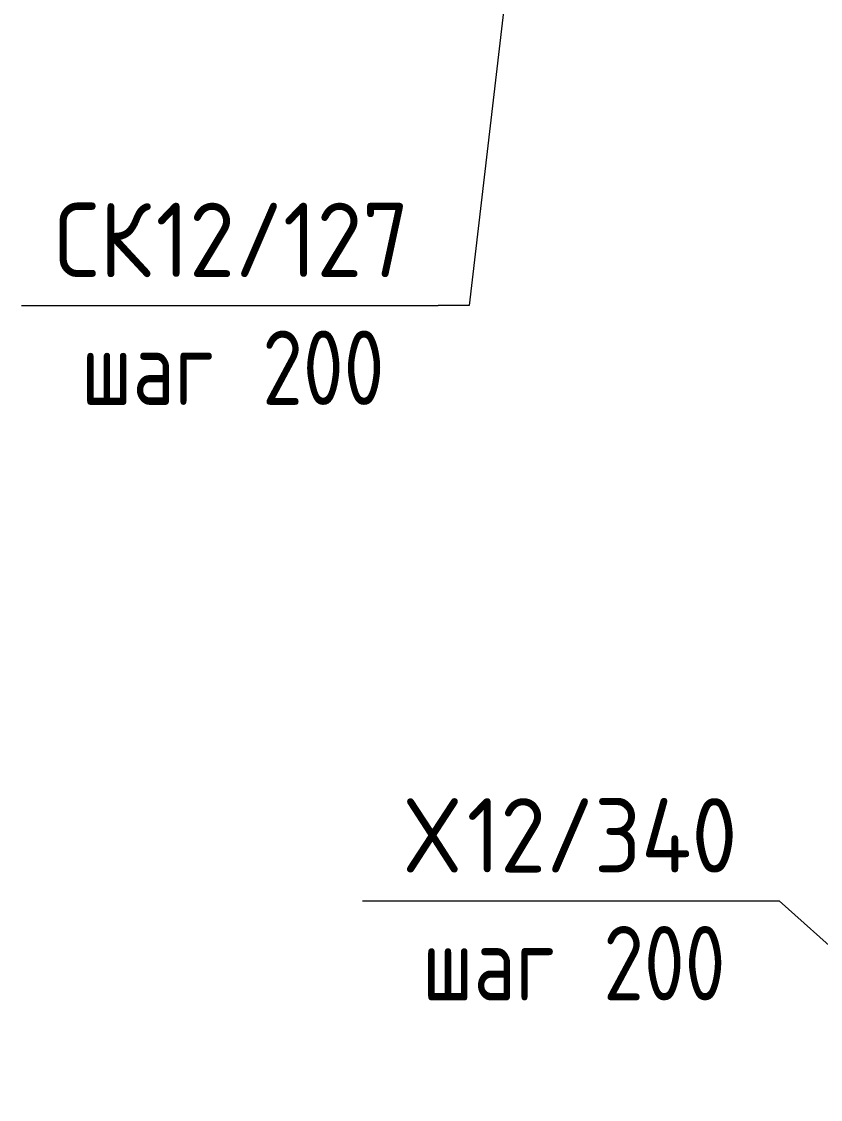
# Model space of a CAD drawing. Header units: millimetres. Extents: x 23200 to 49062, y -2858 to 35213.
# Drawn here: x 43334 to 43871, y -1044 to -319 of the extents above; entities that cross this region are included whole.
import ezdxf

# ---------------------------------------------------------------- set-up
doc = ezdxf.new("R2010")
doc.units = ezdxf.units.MM
doc.layers.add('AA_Vinoska', color=7, linetype='Continuous', lineweight=9)
doc.styles.add('ISOCPEUR_1', font='isocpeur.ttf', dxfattribs={"width": 0.9, "height": 50})
doc.styles.add('ISOCPEUR_2', font='isocpeur.ttf', dxfattribs={"width": 0.8, "height": 50})

# ---------------------------------------------------------------- blocks, each defined once
blk = doc.blocks.new('042_М_Арматуры - Диам длина поз _ Шаг-2260295-Сечение 5')
at = {"layer": 'AA_Vinoska'}
blk.add_line((-34247.25, -1593.06), (-33967.25, -1593.06), dxfattribs=at)

msp = doc.modelspace()

# ---------------------------------------------------------------- linework, layer by layer
at = {"layer": 'AA_Vinoska'}
for p, q in [((43667.2162, -231.4781), (43634.5066, -510.2836)), ((43634.5066, -510.2836), (43613.6748, -510.2836)), ((43992.4333, -1044.3324), (43842.955, -910.7845))]:
    msp.add_line(p, q, dxfattribs=at)

# ---------------------------------------------------------------- block references
for p in [(77580.9252, 1082.7722), (77810.2053, 682.2712)]:
    msp.add_blockref('042_М_Арматуры - Диам длина поз _ Шаг-2260295-Сечение 5', p, dxfattribs=at)

# ---------------------------------------------------------------- texts
at = {"layer": 'AA_Vinoska', "char_height": 50, "attachment_point": 1}
for s, insert, width, style in [('СК', (43355.9676, -441.2015), 82.253137, 'ISOCPEUR_1'), ('12/127', (43423.8333, -441.2015), 210.683475, 'ISOCPEUR_1'), (' 200', (43470.016, -527.1825), 133.4008, 'ISOCPEUR_2'), ('шаг', (43373.7076, -527.1825), 116.7257, 'ISOCPEUR_2'), ('\\fISOCPEUR|b0|i0|c204|p34|;\\W.9;Х', (43592.4478, -841.7025), 49.063275, 'ISOCPEUR_1'), ('12/340', (43632.929, -841.7025), 226.556887, 'ISOCPEUR_1'), (' 200', (43699.2961, -927.6835), 133.4008, 'ISOCPEUR_2'), ('шаг', (43602.9878, -927.6835), 116.7257, 'ISOCPEUR_2')]:
    msp.add_mtext(s, dxfattribs=dict(at, insert=insert, width=width, style=style))

doc.saveas('drawing.dxf')
